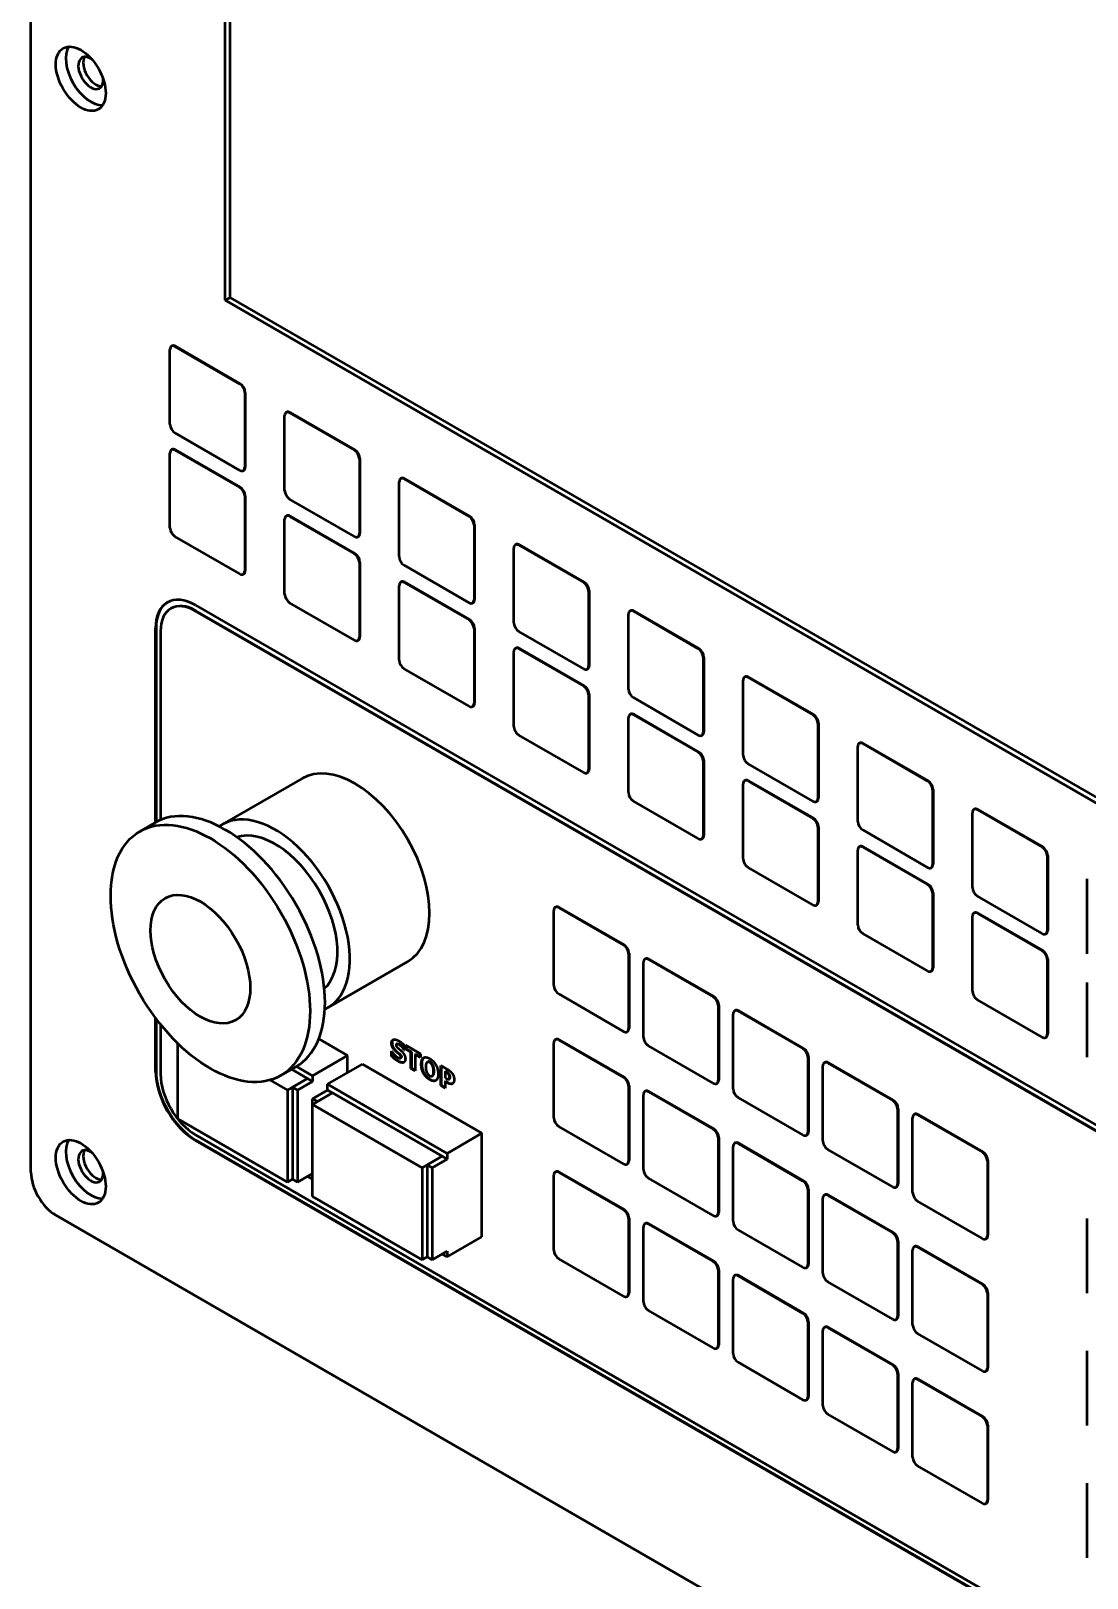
# Model space of a CAD drawing. Header units: millimetres. Extents: x 4735 to 8066, y 756 to 2595.
# Drawn here: x 6020.5 to 6170.3, y 2155 to 2374.5 of the extents above; entities that cross this region are included whole.
import ezdxf

# ---------------------------------------------------------------- set-up
doc = ezdxf.new("R2010")
doc.units = ezdxf.units.MM
doc.header["$LTSCALE"] = 1.8
doc.layers.add('외형선(ISO)', color=7, linetype='Continuous', lineweight=50)
doc.layers.add('좁은 외형선(ISO)', color=7, linetype='Continuous', lineweight=35)

msp = doc.modelspace()

# ---------------------------------------------------------------- linework, layer by layer
at = {"layer": '외형선(ISO)'}
for p, q in [((6020.514, 2212.561), (6020.514, 2530.995)), ((6048.091, 2336.261), (6048.091, 2487.313)), ((6048.798, 2336.669), (6048.798, 2486.904)), ((6048.091, 2336.261), (6048.798, 2336.669)), ((6222.322, 2235.668), (6048.091, 2336.261)), ((6222.322, 2236.485), (6048.798, 2336.669)), ((6040.242, 2318.665), (6040.242, 2329.28)), ((6040.52, 2329.778), (6040.449, 2329.737)), ((6040.949, 2329.688), (6050.142, 2324.381)), ((6041.02, 2329.729), (6050.212, 2324.422)), ((6050.849, 2323.156), (6050.849, 2312.541)), ((6050.919, 2323.197), (6050.919, 2312.582)), ((6056.783, 2320.389), (6056.713, 2320.348)), ((6057.283, 2320.339), (6066.476, 2315.032)), ((6056.505, 2309.275), (6056.505, 2319.89)), ((6057.213, 2320.298), (6066.405, 2314.991)), ((6050.142, 2312.133), (6040.949, 2317.44)), ((6040.242, 2303.968), (6040.242, 2314.583)), ((6040.52, 2315.081), (6040.449, 2315.04)), ((6040.949, 2314.991), (6050.142, 2309.684)), ((6041.02, 2315.032), (6050.212, 2309.725)), ((6067.112, 2313.766), (6067.112, 2303.152)), ((6067.183, 2313.807), (6067.183, 2303.193)), ((6050.712, 2312.125), (6050.642, 2312.084)), ((6072.769, 2299.886), (6072.769, 2310.5)), ((6073.047, 2310.999), (6072.976, 2310.958)), ((6073.476, 2310.908), (6082.668, 2305.601)), ((6073.547, 2310.949), (6082.739, 2305.642)), ((6050.849, 2308.459), (6050.849, 2297.845)), ((6050.919, 2308.5), (6050.919, 2297.885)), ((6066.405, 2302.744), (6057.213, 2308.051)), ((6056.505, 2294.579), (6056.505, 2305.193)), ((6056.783, 2305.692), (6056.713, 2305.651)), ((6057.213, 2305.601), (6066.405, 2300.294)), ((6057.283, 2305.642), (6066.476, 2300.335)), ((6083.376, 2304.377), (6083.376, 2293.762)), ((6083.446, 2304.417), (6083.446, 2293.803)), ((6050.142, 2297.436), (6040.949, 2302.744)), ((6066.976, 2302.735), (6066.905, 2302.694)), ((6089.032, 2290.496), (6089.032, 2301.111)), ((6089.31, 2301.609), (6089.239, 2301.568)), ((6089.739, 2301.519), (6098.932, 2296.212)), ((6089.81, 2301.56), (6099.003, 2296.252)), ((6067.112, 2299.069), (6067.112, 2288.455)), ((6067.183, 2299.11), (6067.183, 2288.496)), ((6082.668, 2293.354), (6073.476, 2298.661)), ((6050.712, 2297.428), (6050.642, 2297.387)), ((6073.047, 2296.302), (6072.976, 2296.261)), ((6073.476, 2296.212), (6082.668, 2290.904)), ((6073.547, 2296.252), (6082.739, 2290.945)), ((6072.769, 2285.189), (6072.769, 2295.803)), ((6099.639, 2294.987), (6099.639, 2284.372)), ((6099.71, 2295.028), (6099.71, 2284.413)), ((6040.348, 2292.517), (6040.419, 2292.557)), ((6043.848, 2292.986), (6315.377, 2136.219)), ((6315.377, 2135.403), (6043.848, 2292.17)), ((6315.448, 2135.443), (6043.919, 2292.211)), ((6066.405, 2288.047), (6057.213, 2293.354)), ((6083.239, 2293.345), (6083.168, 2293.304)), ((6105.574, 2292.219), (6105.503, 2292.179)), ((6106.003, 2292.129), (6115.195, 2286.822)), ((6106.074, 2292.17), (6115.266, 2286.863)), ((6038.191, 2262.19), (6038.191, 2289.72)), ((6038.262, 2289.761), (6038.262, 2262.229)), ((6083.376, 2289.68), (6083.376, 2279.065)), ((6083.446, 2289.72), (6083.446, 2279.106)), ((6105.296, 2281.106), (6105.296, 2291.721)), ((6038.899, 2289.312), (6038.899, 2262.53)), ((6066.976, 2288.038), (6066.905, 2287.997)), ((6098.932, 2283.964), (6089.739, 2289.271)), ((6089.032, 2275.799), (6089.032, 2286.414)), ((6089.31, 2286.912), (6089.239, 2286.871)), ((6089.739, 2286.822), (6098.932, 2281.515)), ((6089.81, 2286.863), (6099.003, 2281.555)), ((6115.902, 2285.597), (6115.902, 2274.983)), ((6115.973, 2285.638), (6115.973, 2275.023)), ((6082.668, 2278.657), (6073.476, 2283.964)), ((6099.503, 2283.955), (6099.432, 2283.915)), ((6121.559, 2271.717), (6121.559, 2282.331)), ((6121.837, 2282.83), (6121.766, 2282.789)), ((6122.266, 2282.739), (6131.459, 2277.432)), ((6122.337, 2282.78), (6131.53, 2277.473)), ((6083.239, 2278.648), (6083.168, 2278.607)), ((6099.639, 2280.29), (6099.639, 2269.675)), ((6099.71, 2280.331), (6099.71, 2269.716)), ((6115.195, 2274.574), (6106.003, 2279.882)), ((6105.296, 2266.409), (6105.296, 2277.024)), ((6105.574, 2277.522), (6105.503, 2277.482)), ((6106.003, 2277.432), (6115.195, 2272.125)), ((6106.074, 2277.473), (6115.266, 2272.166)), ((6098.932, 2269.267), (6089.739, 2274.574)), ((6115.766, 2274.566), (6115.695, 2274.525)), ((6132.166, 2276.207), (6132.166, 2265.593)), ((6132.237, 2276.248), (6132.237, 2265.634)), ((6137.823, 2262.327), (6137.823, 2272.941)), ((6138.101, 2273.44), (6138.03, 2273.399)), ((6138.53, 2273.35), (6147.722, 2268.042)), ((6138.601, 2273.39), (6147.793, 2268.083)), ((6115.902, 2270.9), (6115.902, 2260.286)), ((6115.973, 2270.941), (6115.973, 2260.327)), ((6131.459, 2265.185), (6122.266, 2270.492)), ((6058.976, 2268.418), (6047.662, 2261.886)), ((6099.503, 2269.258), (6099.432, 2269.218)), ((6121.837, 2268.133), (6121.766, 2268.092)), ((6122.266, 2268.042), (6131.459, 2262.735)), ((6122.337, 2268.083), (6131.53, 2262.776)), ((6121.559, 2257.02), (6121.559, 2267.634)), ((6148.429, 2266.818), (6148.429, 2256.203)), ((6148.5, 2266.858), (6148.5, 2256.244)), ((6115.195, 2259.877), (6106.003, 2265.185)), ((6132.03, 2265.176), (6131.959, 2265.135)), ((6154.086, 2252.937), (6154.086, 2263.552)), ((6154.364, 2264.05), (6154.293, 2264.009)), ((6154.793, 2263.96), (6163.986, 2258.653)), ((6154.864, 2264.001), (6164.056, 2258.694)), ((6038.091, 2262.134), (6035.97, 2260.909)), ((6132.166, 2261.51), (6132.166, 2250.896)), ((6132.237, 2261.551), (6132.237, 2250.937)), ((6147.722, 2255.795), (6138.53, 2261.102)), ((6115.766, 2259.869), (6115.695, 2259.828)), ((6137.823, 2247.63), (6137.823, 2258.244)), ((6138.101, 2258.743), (6138.03, 2258.702)), ((6138.53, 2258.653), (6147.722, 2253.345)), ((6138.601, 2258.694), (6147.793, 2253.386)), ((6164.693, 2257.428), (6164.693, 2246.814)), ((6164.764, 2257.469), (6164.764, 2246.854)), ((6131.459, 2250.488), (6122.266, 2255.795)), ((6148.293, 2255.786), (6148.222, 2255.745)), ((6170.35, 2243.548), (6170.35, 2254.162)), ((6094.967, 2250.17), (6094.896, 2250.129)), ((6095.467, 2250.12), (6104.659, 2244.813)), ((6132.03, 2250.479), (6131.959, 2250.438)), ((6148.429, 2252.121), (6148.429, 2241.506)), ((6148.5, 2252.162), (6148.5, 2241.547)), ((6163.986, 2246.405), (6154.793, 2251.712)), ((6094.689, 2239.057), (6094.689, 2249.671)), ((6095.396, 2250.079), (6104.589, 2244.772)), ((6154.086, 2238.24), (6154.086, 2248.855)), ((6154.364, 2249.353), (6154.293, 2249.313)), ((6154.793, 2249.263), (6163.986, 2243.956)), ((6154.864, 2249.304), (6164.056, 2243.997)), ((6147.722, 2241.098), (6138.53, 2246.405)), ((6164.556, 2246.397), (6164.486, 2246.356)), ((6105.296, 2243.548), (6105.296, 2232.933)), ((6105.367, 2243.588), (6105.367, 2232.974)), ((6073.976, 2242.437), (6062.662, 2235.905)), ((6107.417, 2231.708), (6107.417, 2242.323)), ((6107.695, 2242.821), (6107.624, 2242.781)), ((6108.124, 2242.731), (6117.317, 2237.424)), ((6108.195, 2242.772), (6117.387, 2237.465)), ((6164.693, 2242.731), (6164.693, 2232.117)), ((6164.764, 2242.772), (6164.764, 2232.157)), ((6148.293, 2241.089), (6148.222, 2241.049)), ((6170.35, 2228.851), (6170.35, 2239.465)), ((6104.589, 2232.525), (6095.396, 2237.832)), ((6163.986, 2231.708), (6154.793, 2237.016)), ((6118.024, 2236.199), (6118.024, 2225.585)), ((6118.094, 2236.24), (6118.094, 2225.625)), ((6120.145, 2224.36), (6120.145, 2234.974)), ((6120.423, 2235.473), (6120.352, 2235.432)), ((6120.852, 2235.383), (6130.045, 2230.075)), ((6120.923, 2235.423), (6130.115, 2230.116)), ((6038.191, 2226.85), (6038.191, 2234.441)), ((6038.262, 2234.347), (6038.262, 2226.891)), ((6038.899, 2233.529), (6038.899, 2226.442)), ((6041.373, 2220.114), (6041.373, 2230.799)), ((6065.415, 2229.096), (6061.339, 2231.449)), ((6072.373, 2230.721), (6072.443, 2230.761)), ((6073.533, 2230.508), (6073.533, 2229.855)), ((6073.693, 2230.556), (6075.779, 2229.352)), ((6073.693, 2230.012), (6073.693, 2230.556)), ((6073.764, 2230.515), (6073.764, 2230.053)), ((6094.689, 2220.277), (6094.689, 2230.892)), ((6094.967, 2231.39), (6094.896, 2231.35)), ((6095.396, 2231.3), (6104.589, 2225.993)), ((6095.467, 2231.341), (6104.659, 2226.034)), ((6105.159, 2232.516), (6105.089, 2232.475)), ((6117.317, 2225.176), (6108.124, 2230.484)), ((6164.556, 2231.7), (6164.486, 2231.659)), ((6060.465, 2226.238), (6065.415, 2229.096)), ((6065.415, 2226.646), (6065.415, 2229.096)), ((6071.66, 2229.723), (6071.716, 2229.69)), ((6071.66, 2229.042), (6071.66, 2229.723)), ((6071.66, 2229.042), (6071.731, 2229.083)), ((6071.731, 2229.668), (6071.731, 2229.083)), ((6072.937, 2228.736), (6073.008, 2228.777)), ((6073.479, 2229.886), (6073.533, 2229.917)), ((6073.533, 2229.855), (6073.479, 2229.886)), ((6073.693, 2230.012), (6073.764, 2230.053)), ((6074.425, 2229.589), (6073.693, 2230.012)), ((6073.764, 2230.053), (6074.496, 2229.63)), ((6074.425, 2229.589), (6074.496, 2229.63)), ((6074.425, 2227.276), (6074.425, 2229.589)), ((6074.496, 2229.63), (6074.496, 2227.317)), ((6075.047, 2229.23), (6075.118, 2229.271)), ((6075.047, 2229.23), (6075.047, 2226.917)), ((6075.779, 2228.808), (6075.047, 2229.23)), ((6075.118, 2229.271), (6075.779, 2228.889)), ((6075.779, 2229.352), (6075.779, 2228.808)), ((6076.747, 2228.156), (6076.817, 2228.197)), ((6130.752, 2228.851), (6130.752, 2218.236)), ((6130.822, 2228.891), (6130.822, 2218.277)), ((6058.091, 2227.493), (6055.97, 2226.268)), ((6059.758, 2225.83), (6057.484, 2227.142)), ((6058.19, 2227.551), (6060.465, 2226.238)), ((6060.465, 2226.238), (6060.465, 2225.421)), ((6062.587, 2225.013), (6067.536, 2227.871)), ((6084.507, 2218.073), (6067.536, 2227.871)), ((6074.425, 2227.276), (6074.496, 2227.317)), ((6075.047, 2226.917), (6074.425, 2227.276)), ((6074.496, 2227.317), (6075.047, 2226.999)), ((6077.427, 2226.179), (6077.498, 2226.22)), ((6077.476, 2227.673), (6077.547, 2227.714)), ((6078.655, 2227.692), (6079.616, 2227.137)), ((6078.655, 2224.834), (6078.655, 2227.692)), ((6078.726, 2227.651), (6078.726, 2224.875)), ((6079.277, 2226.8), (6079.348, 2226.841)), ((6079.365, 2226.749), (6079.277, 2226.8)), ((6079.277, 2226.8), (6079.277, 2225.943)), ((6079.436, 2226.79), (6079.348, 2226.841)), ((6132.873, 2217.011), (6132.873, 2227.626)), ((6133.151, 2228.124), (6133.08, 2228.084)), ((6133.58, 2228.034), (6142.773, 2222.727)), ((6133.651, 2228.075), (6142.843, 2222.768)), ((6054.455, 2225.625), (6056.93, 2224.197)), ((6056.93, 2224.197), (6059.758, 2225.83)), ((6056.93, 2224.197), (6056.93, 2211.133)), ((6059.758, 2225.83), (6057.637, 2224.605)), ((6057.637, 2224.605), (6057.637, 2211.541)), ((6058.344, 2224.197), (6057.637, 2224.605)), ((6060.465, 2225.421), (6058.344, 2224.197)), ((6058.344, 2224.197), (6058.344, 2211.133)), ((6059.758, 2225.83), (6060.465, 2225.421)), ((6060.465, 2222.972), (6062.587, 2224.197)), ((6063.294, 2223.788), (6060.465, 2222.155)), ((6061.172, 2222.564), (6063.294, 2223.788)), ((6062.587, 2225.013), (6079.557, 2215.215)), ((6062.587, 2224.197), (6062.587, 2225.013)), ((6062.587, 2224.197), (6063.294, 2223.788)), ((6078.85, 2214.807), (6063.294, 2223.788)), ((6078.655, 2224.834), (6078.726, 2224.875)), ((6079.277, 2224.475), (6078.655, 2224.834)), ((6078.726, 2224.875), (6079.277, 2224.557)), ((6079.277, 2225.943), (6079.321, 2225.918)), ((6079.277, 2225.411), (6079.348, 2225.451)), ((6079.277, 2225.411), (6079.277, 2224.475)), ((6079.602, 2225.223), (6079.277, 2225.411)), ((6079.348, 2225.451), (6079.673, 2225.264)), ((6079.823, 2225.755), (6079.893, 2225.796)), ((6105.296, 2224.768), (6105.296, 2214.154)), ((6105.367, 2224.809), (6105.367, 2214.194)), ((6107.695, 2224.042), (6107.624, 2224.001)), ((6108.124, 2223.952), (6117.317, 2218.644)), ((6108.195, 2223.992), (6117.387, 2218.685)), ((6117.887, 2225.168), (6117.817, 2225.127)), ((6061.172, 2222.564), (6060.465, 2222.972)), ((6060.465, 2222.155), (6060.465, 2222.972)), ((6060.465, 2209.091), (6060.465, 2222.155)), ((6060.465, 2222.155), (6076.022, 2213.174)), ((6107.417, 2212.929), (6107.417, 2223.543)), ((6130.045, 2217.828), (6120.852, 2223.135)), ((6056.93, 2211.133), (6041.373, 2220.114)), ((6143.48, 2221.502), (6143.48, 2210.888)), ((6143.55, 2221.543), (6143.55, 2210.928)), ((6145.601, 2209.663), (6145.601, 2220.277)), ((6145.879, 2220.776), (6145.808, 2220.735)), ((6146.308, 2220.686), (6155.5, 2215.378)), ((6146.379, 2220.726), (6155.571, 2215.419)), ((6043.848, 2217.869), (6315.377, 2061.101)), ((6079.557, 2215.215), (6084.507, 2218.073)), ((6084.507, 2203.376), (6084.507, 2218.073)), ((6104.589, 2213.745), (6095.396, 2219.053)), ((6118.024, 2217.42), (6118.024, 2206.805)), ((6118.094, 2217.46), (6118.094, 2206.846)), ((6130.615, 2217.819), (6130.545, 2217.778)), ((6315.377, 2060.285), (6043.848, 2217.052)), ((6043.919, 2217.093), (6315.448, 2060.326)), ((6079.557, 2215.215), (6079.557, 2214.399)), ((6120.145, 2205.58), (6120.145, 2216.195)), ((6120.423, 2216.693), (6120.352, 2216.653)), ((6120.852, 2216.603), (6130.045, 2211.296)), ((6120.923, 2216.644), (6130.115, 2211.337)), ((6142.773, 2210.479), (6133.58, 2215.787)), ((6078.85, 2214.807), (6076.022, 2213.174)), ((6076.022, 2213.174), (6076.022, 2200.11)), ((6078.85, 2214.807), (6076.729, 2213.582)), ((6076.729, 2213.582), (6076.729, 2200.518)), ((6077.436, 2213.174), (6076.729, 2213.582)), ((6079.557, 2214.399), (6077.436, 2213.174)), ((6077.436, 2213.174), (6077.436, 2200.11)), ((6078.85, 2214.807), (6079.557, 2214.399)), ((6105.159, 2213.737), (6105.089, 2213.696)), ((6156.208, 2214.154), (6156.208, 2203.539)), ((6156.278, 2214.194), (6156.278, 2203.58)), ((6056.93, 2211.133), (6057.637, 2211.541)), ((6057.637, 2211.541), (6058.344, 2211.133)), ((6058.344, 2211.133), (6060.465, 2212.357)), ((6060.465, 2211.541), (6059.758, 2211.949)), ((6094.689, 2201.498), (6094.689, 2212.112)), ((6094.967, 2212.611), (6094.896, 2212.57)), ((6095.396, 2212.521), (6104.589, 2207.213)), ((6095.467, 2212.561), (6104.659, 2207.254)), ((6117.317, 2206.397), (6108.124, 2211.704)), ((6076.022, 2200.11), (6060.465, 2209.091)), ((6130.752, 2210.071), (6130.752, 2199.457)), ((6130.822, 2210.112), (6130.822, 2199.498)), ((6132.873, 2198.232), (6132.873, 2208.846)), ((6133.151, 2209.345), (6133.08, 2209.304)), ((6133.58, 2209.255), (6142.773, 2203.947)), ((6133.651, 2209.295), (6142.843, 2203.988)), ((6143.343, 2210.471), (6143.273, 2210.43)), ((6155.5, 2203.131), (6146.308, 2208.438)), ((6335.176, 2026.809), (6024.049, 2206.438)), ((6117.887, 2206.388), (6117.817, 2206.347)), ((6105.296, 2205.989), (6105.296, 2195.374)), ((6105.367, 2206.03), (6105.367, 2195.415)), ((6107.417, 2194.149), (6107.417, 2204.764)), ((6107.695, 2205.263), (6107.624, 2205.222)), ((6108.124, 2205.172), (6117.317, 2199.865)), ((6108.195, 2205.213), (6117.387, 2199.906)), ((6130.045, 2199.048), (6120.852, 2204.356)), ((6170.35, 2195.374), (6170.35, 2205.989)), ((6079.557, 2200.518), (6084.507, 2203.376)), ((6143.48, 2202.723), (6143.48, 2192.108)), ((6143.55, 2202.764), (6143.55, 2192.149)), ((6145.879, 2201.997), (6145.808, 2201.956)), ((6146.308, 2201.906), (6155.5, 2196.599)), ((6146.379, 2201.947), (6155.571, 2196.64)), ((6156.071, 2203.122), (6156, 2203.081)), ((6076.729, 2200.518), (6076.022, 2200.11)), ((6076.729, 2200.518), (6077.436, 2200.11)), ((6077.436, 2200.11), (6079.557, 2201.335)), ((6079.557, 2200.518), (6078.85, 2200.926)), ((6079.557, 2201.335), (6079.557, 2200.518)), ((6104.589, 2194.966), (6095.396, 2200.273)), ((6145.601, 2190.883), (6145.601, 2201.498)), ((6118.024, 2198.64), (6118.024, 2188.026)), ((6118.094, 2198.681), (6118.094, 2188.067)), ((6120.145, 2186.801), (6120.145, 2197.415)), ((6120.423, 2197.914), (6120.352, 2197.873)), ((6120.852, 2197.824), (6130.045, 2192.516)), ((6120.923, 2197.865), (6130.115, 2192.557)), ((6130.615, 2199.04), (6130.545, 2198.999)), ((6142.773, 2191.7), (6133.58, 2197.007)), ((6156.208, 2195.374), (6156.208, 2184.76)), ((6156.278, 2195.415), (6156.278, 2184.801)), ((6105.159, 2194.957), (6105.089, 2194.916)), ((6117.317, 2187.618), (6108.124, 2192.925)), ((6130.752, 2191.292), (6130.752, 2180.677)), ((6130.822, 2191.333), (6130.822, 2180.718)), ((6143.343, 2191.691), (6143.273, 2191.65)), ((6132.873, 2179.453), (6132.873, 2190.067)), ((6133.151, 2190.566), (6133.08, 2190.525)), ((6133.58, 2190.475), (6142.773, 2185.168)), ((6133.651, 2190.516), (6142.843, 2185.209)), ((6155.5, 2184.352), (6146.308, 2189.659)), ((6117.887, 2187.609), (6117.817, 2187.568)), ((6170.35, 2176.595), (6170.35, 2187.209)), ((6130.045, 2180.269), (6120.852, 2185.576)), ((6156.071, 2184.343), (6156, 2184.302)), ((6143.48, 2183.943), (6143.48, 2173.329)), ((6143.55, 2183.984), (6143.55, 2173.37)), ((6145.601, 2172.104), (6145.601, 2182.719)), ((6145.879, 2183.217), (6145.808, 2183.176)), ((6146.308, 2183.127), (6155.5, 2177.82)), ((6146.379, 2183.168), (6155.571, 2177.86)), ((6130.615, 2180.26), (6130.545, 2180.22)), ((6142.773, 2172.921), (6133.58, 2178.228)), ((6156.208, 2176.595), (6156.208, 2165.98)), ((6156.278, 2176.636), (6156.278, 2166.021)), ((6143.343, 2172.912), (6143.273, 2172.871)), ((6155.5, 2165.572), (6146.308, 2170.879)), ((6170.35, 2157.815), (6170.35, 2168.43)), ((6156.071, 2165.563), (6156, 2165.523))]:
    msp.add_line(p, q, dxfattribs=at)
for centre, major_axis in [((6027.585, 2367.696), (2.5, -4.33)), ((6045.97, 2243.588), (10, -17.321)), ((6044.555, 2242.772), (-5, 8.66)), ((6027.585, 2212.561), (2.5, -4.33))]:
    msp.add_ellipse(centre, major_axis=major_axis, ratio=0.5773503, dxfattribs=at)
for centre, major_axis, start_param, end_param in [((6028.999, 2368.512), (-2.5, 4.33), 0.2867566, 2.8548361), ((6028.999, 2368.512), (-1.25, 2.165), 5.4196571, 10.2883062), ((6029.706, 2368.921), (-1.25, 2.165), 0.2867566, 2.8548361), ((6040.949, 2328.871), (-0.5, 0.866), 5.4977871, 7.0685835), ((6041.02, 2328.912), (-0.5, 0.866), 5.4977871, 6.2831853), ((6050.142, 2323.564), (0.5, -0.866), 0.7853982, 2.3561945), ((6050.212, 2323.605), (0.5, -0.866), 0.7853982, 2.3561945), ((6057.213, 2319.482), (-0.5, 0.866), 5.4977871, 7.0685835), ((6057.283, 2319.523), (-0.5, 0.866), 5.4977871, 6.2831853), ((6040.949, 2318.257), (-0.5, 0.866), 0.7853982, 2.3561945), ((6040.949, 2314.174), (-0.5, 0.866), 5.4977871, 7.0685835), ((6041.02, 2314.215), (-0.5, 0.866), 5.4977871, 6.2831853), ((6066.405, 2314.174), (0.5, -0.866), 0.7853982, 2.3561945), ((6066.476, 2314.215), (0.5, -0.866), 0.7853982, 2.3561945), ((6050.142, 2312.95), (0.5, -0.866), 5.4977871, 7.0685835), ((6050.212, 2312.991), (0.5, -0.866), 0, 0.7853982), ((6050.142, 2308.867), (0.5, -0.866), 0.7853982, 2.3561945), ((6050.212, 2308.908), (0.5, -0.866), 0.7853982, 2.3561945), ((6073.476, 2310.092), (-0.5, 0.866), 5.4977871, 7.0685835), ((6073.547, 2310.133), (-0.5, 0.866), 5.4977871, 6.2831853), ((6057.213, 2308.867), (-0.5, 0.866), 0.7853982, 2.3561945), ((6057.213, 2304.785), (-0.5, 0.866), 5.4977871, 7.0685835), ((6057.283, 2304.826), (-0.5, 0.866), 5.4977871, 6.2831853), ((6082.668, 2304.785), (0.5, -0.866), 0.7853982, 2.3561945), ((6082.739, 2304.826), (0.5, -0.866), 0.7853982, 2.3561945), ((6040.949, 2303.56), (-0.5, 0.866), 0.7853982, 2.3561945), ((6066.405, 2303.56), (0.5, -0.866), 5.4977871, 7.0685835), ((6066.476, 2303.601), (0.5, -0.866), 0, 0.7853982), ((6089.739, 2300.702), (-0.5, 0.866), 5.4977871, 7.0685835), ((6089.81, 2300.743), (-0.5, 0.866), 5.4977871, 6.2831853), ((6066.405, 2299.478), (0.5, -0.866), 0.7853982, 2.3561945), ((6066.476, 2299.518), (0.5, -0.866), 0.7853982, 2.3561945), ((6073.476, 2299.478), (-0.5, 0.866), 0.7853982, 2.3561945), ((6050.142, 2298.253), (0.5, -0.866), 5.4977871, 7.0685835), ((6050.212, 2298.294), (0.5, -0.866), 0, 0.7853982), ((6073.476, 2295.395), (-0.5, 0.866), 5.4977871, 7.0685835), ((6073.547, 2295.436), (-0.5, 0.866), 5.4977871, 6.2831853), ((6098.932, 2295.395), (0.5, -0.866), 0.7853982, 2.3561945), ((6099.003, 2295.436), (0.5, -0.866), 0.7853982, 2.3561945), ((6043.848, 2286.454), (-4, 6.928), 5.4977871, 7.0685835), ((6057.213, 2294.17), (-0.5, 0.866), 0.7853982, 2.3561945), ((6043.919, 2286.495), (-4, 6.928), 0.0088389, 0.7853982), ((6043.848, 2286.454), (-3.5, 6.062), 5.4977871, 7.0685835), ((6043.919, 2286.495), (-3.5, 6.062), 5.4977871, 6.2831853), ((6082.668, 2294.17), (0.5, -0.866), 5.4977871, 7.0685835), ((6082.739, 2294.211), (0.5, -0.866), 0, 0.7853982), ((6106.003, 2291.313), (-0.5, 0.866), 5.4977871, 7.0685835), ((6106.074, 2291.353), (-0.5, 0.866), 5.4977871, 6.2831853), ((6082.668, 2290.088), (0.5, -0.866), 0.7853982, 2.3561945), ((6082.739, 2290.129), (0.5, -0.866), 0.7853982, 2.3561945), ((6089.739, 2290.088), (-0.5, 0.866), 0.7853982, 2.3561945), ((6066.405, 2288.863), (0.5, -0.866), 5.4977871, 7.0685835), ((6066.476, 2288.904), (0.5, -0.866), 0, 0.7853982), ((6089.739, 2286.005), (-0.5, 0.866), 5.4977871, 7.0685835), ((6089.81, 2286.046), (-0.5, 0.866), 5.4977871, 6.2831853), ((6115.195, 2286.005), (0.5, -0.866), 0.7853982, 2.3561945), ((6115.266, 2286.046), (0.5, -0.866), 0.7853982, 2.3561945), ((6073.476, 2284.781), (-0.5, 0.866), 0.7853982, 2.3561945), ((6098.932, 2284.781), (0.5, -0.866), 5.4977871, 7.0685835), ((6099.003, 2284.821), (0.5, -0.866), 0, 0.7853982), ((6098.932, 2280.698), (0.5, -0.866), 0.7853982, 2.3561945), ((6099.003, 2280.739), (0.5, -0.866), 0.7853982, 2.3561945), ((6106.003, 2280.698), (-0.5, 0.866), 0.7853982, 2.3561945), ((6122.266, 2281.923), (-0.5, 0.866), 5.4977871, 7.0685835), ((6122.337, 2281.964), (-0.5, 0.866), 5.4977871, 6.2831853), ((6082.668, 2279.473), (0.5, -0.866), 5.4977871, 7.0685835), ((6082.739, 2279.514), (0.5, -0.866), 0, 0.7853982), ((6106.003, 2276.616), (-0.5, 0.866), 5.4977871, 7.0685835), ((6106.074, 2276.656), (-0.5, 0.866), 5.4977871, 6.2831853), ((6131.459, 2276.616), (0.5, -0.866), 0.7853982, 2.3561945), ((6131.53, 2276.656), (0.5, -0.866), 0.7853982, 2.3561945), ((6089.739, 2275.391), (-0.5, 0.866), 0.7853982, 2.3561945), ((6115.195, 2275.391), (0.5, -0.866), 5.4977871, 7.0685835), ((6115.266, 2275.432), (0.5, -0.866), 0, 0.7853982), ((6115.195, 2271.308), (0.5, -0.866), 0.7853982, 2.3561945), ((6115.266, 2271.349), (0.5, -0.866), 0.7853982, 2.3561945), ((6138.53, 2272.533), (-0.5, 0.866), 5.4977871, 7.0685835), ((6138.601, 2272.574), (-0.5, 0.866), 5.4977871, 6.2831853), ((6066.476, 2255.428), (-7.5, 12.99), 3.1415927, 6.2831853), ((6122.266, 2271.308), (-0.5, 0.866), 0.7853982, 2.3561945), ((6098.932, 2270.084), (0.5, -0.866), 5.4977871, 7.0685835), ((6099.003, 2270.124), (0.5, -0.866), 0, 0.7853982), ((6122.266, 2267.226), (-0.5, 0.866), 5.4977871, 7.0685835), ((6122.337, 2267.267), (-0.5, 0.866), 5.4977871, 6.2831853), ((6147.722, 2267.226), (0.5, -0.866), 0.7853982, 2.3561945), ((6147.793, 2267.267), (0.5, -0.866), 0.7853982, 2.3561945), ((6106.003, 2266.001), (-0.5, 0.866), 0.7853982, 2.3561945), ((6131.459, 2266.001), (0.5, -0.866), 5.4977871, 7.0685835), ((6131.53, 2266.042), (0.5, -0.866), 0, 0.7853982), ((6048.091, 2244.813), (-10, 17.321), 3.1415927, 6.2831853), ((6055.162, 2248.896), (-7.5, 12.99), 3.0826329, 6.342145), ((6154.793, 2263.143), (-0.5, 0.866), 5.4977871, 7.0685835), ((6154.864, 2263.184), (-0.5, 0.866), 5.4977871, 6.2831853), ((6055.162, 2248.896), (-6.25, 10.825), 3.2656543, 6.1591236), ((6131.459, 2261.919), (0.5, -0.866), 0.7853982, 2.3561945), ((6131.53, 2261.96), (0.5, -0.866), 0.7853982, 2.3561945), ((6138.53, 2261.919), (-0.5, 0.866), 0.7853982, 2.3561945), ((6115.195, 2260.694), (0.5, -0.866), 5.4977871, 7.0685835), ((6115.266, 2260.735), (0.5, -0.866), 0, 0.7853982), ((6138.53, 2257.836), (-0.5, 0.866), 5.4977871, 7.0685835), ((6122.266, 2256.611), (-0.5, 0.866), 0.7853982, 2.3561945), ((6138.601, 2257.877), (-0.5, 0.866), 5.4977871, 6.2831853), ((6163.986, 2257.836), (0.5, -0.866), 0.7853982, 2.3561945), ((6164.056, 2257.877), (0.5, -0.866), 0.7853982, 2.3561945), ((6147.722, 2256.611), (0.5, -0.866), 5.4977871, 7.0685835), ((6147.793, 2256.652), (0.5, -0.866), 0, 0.7853982), ((6147.722, 2252.529), (0.5, -0.866), 0.7853982, 2.3561945), ((6147.793, 2252.57), (0.5, -0.866), 0.7853982, 2.3561945), ((6154.793, 2252.529), (-0.5, 0.866), 0.7853982, 2.3561945), ((6095.396, 2249.263), (-0.5, 0.866), 5.4977871, 7.0685835), ((6095.467, 2249.304), (-0.5, 0.866), 5.4977871, 6.2831853), ((6131.459, 2251.304), (0.5, -0.866), 5.4977871, 7.0685835), ((6131.53, 2251.345), (0.5, -0.866), 0, 0.7853982), ((6154.793, 2248.446), (-0.5, 0.866), 5.4977871, 7.0685835), ((6154.864, 2248.487), (-0.5, 0.866), 5.4977871, 6.2831853), ((6138.53, 2247.222), (-0.5, 0.866), 0.7853982, 2.3561945), ((6163.986, 2247.222), (0.5, -0.866), 5.4977871, 7.0685835), ((6164.056, 2247.263), (0.5, -0.866), 0, 0.7853982), ((6104.589, 2243.956), (0.5, -0.866), 0.7853982, 2.3561945), ((6104.659, 2243.997), (0.5, -0.866), 0.7853982, 2.3561945), ((6163.986, 2243.139), (0.5, -0.866), 0.7853982, 2.3561945), ((6164.056, 2243.18), (0.5, -0.866), 0.7853982, 2.3561945), ((6108.124, 2241.915), (-0.5, 0.866), 5.4977871, 7.0685835), ((6108.195, 2241.955), (-0.5, 0.866), 5.4977871, 6.2831853), ((6147.722, 2241.915), (0.5, -0.866), 5.4977871, 7.0685835), ((6147.793, 2241.955), (0.5, -0.866), 0, 0.7853982), ((6095.396, 2238.649), (-0.5, 0.866), 0.7853982, 2.3561945), ((6117.317, 2236.607), (0.5, -0.866), 0.7853982, 2.3561945), ((6117.387, 2236.648), (0.5, -0.866), 0.7853982, 2.3561945), ((6154.793, 2237.832), (-0.5, 0.866), 0.7853982, 2.3561945), ((6120.852, 2234.566), (-0.5, 0.866), 5.4977871, 7.0685835), ((6120.923, 2234.607), (-0.5, 0.866), 5.4977871, 6.2831853), ((6104.589, 2233.341), (0.5, -0.866), 5.4977871, 7.0685835), ((6104.659, 2233.382), (0.5, -0.866), 0, 0.7853982), ((6095.396, 2230.484), (-0.5, 0.866), 5.4977871, 7.0685835), ((6095.467, 2230.524), (-0.5, 0.866), 5.4977871, 6.2831853), ((6108.124, 2231.3), (-0.5, 0.866), 0.7853982, 2.3561945), ((6163.986, 2232.525), (0.5, -0.866), 5.4977871, 7.0685835), ((6164.056, 2232.566), (0.5, -0.866), 0, 0.7853982), ((6130.045, 2229.259), (0.5, -0.866), 0.7853982, 2.3561945), ((6130.115, 2229.3), (0.5, -0.866), 0.7853982, 2.3561945), ((6133.58, 2227.218), (-0.5, 0.866), 5.4977871, 7.0685835), ((6133.651, 2227.258), (-0.5, 0.866), 5.4977871, 6.2831853), ((6043.848, 2223.584), (-4, 6.928), 0.7853982, 2.3561945), ((6043.919, 2223.625), (4, -6.928), 3.9269908, 5.4977871), ((6043.848, 2223.584), (3.5, -6.062), 3.9269908, 5.4977871), ((6104.589, 2225.176), (0.5, -0.866), 0.7853982, 2.3561945), ((6104.659, 2225.217), (0.5, -0.866), 0.7853982, 2.3561945), ((6108.124, 2223.135), (-0.5, 0.866), 5.4977871, 7.0685835), ((6108.195, 2223.176), (-0.5, 0.866), 5.4977871, 6.2831853), ((6117.317, 2225.993), (0.5, -0.866), 5.4977871, 7.0685835), ((6117.387, 2226.034), (0.5, -0.866), 0, 0.7853982), ((6120.852, 2223.952), (-0.5, 0.866), 0.7853982, 2.3561945), ((6142.773, 2221.91), (0.5, -0.866), 0.7853982, 2.3561945), ((6142.843, 2221.951), (0.5, -0.866), 0.7853982, 2.3561945), ((6095.396, 2219.869), (-0.5, 0.866), 0.7853982, 2.3561945), ((6146.308, 2219.869), (-0.5, 0.866), 5.4977871, 7.0685835), ((6146.379, 2219.91), (-0.5, 0.866), 5.4977871, 6.2831853), ((6117.317, 2217.828), (0.5, -0.866), 0.7853982, 2.3561945), ((6117.387, 2217.869), (0.5, -0.866), 0.7853982, 2.3561945), ((6130.045, 2218.644), (0.5, -0.866), 5.4977871, 7.0685835), ((6130.115, 2218.685), (0.5, -0.866), 0, 0.7853982), ((6028.999, 2213.378), (-2.5, 4.33), 0.2867566, 2.8548361), ((6028.999, 2213.378), (-1.25, 2.165), 5.4196571, 10.2883062), ((6029.706, 2213.786), (-1.25, 2.165), 0.2867566, 2.8548361), ((6120.852, 2215.787), (-0.5, 0.866), 5.4977871, 7.0685835), ((6120.923, 2215.827), (-0.5, 0.866), 5.4977871, 6.2831853), ((6133.58, 2216.603), (-0.5, 0.866), 0.7853982, 2.3561945), ((6155.5, 2214.562), (0.5, -0.866), 0.7853982, 2.3561945), ((6155.571, 2214.603), (0.5, -0.866), 0.7853982, 2.3561945), ((6104.589, 2214.562), (0.5, -0.866), 5.4977871, 7.0685835), ((6104.659, 2214.603), (0.5, -0.866), 0, 0.7853982), ((6108.124, 2212.521), (-0.5, 0.866), 0.7853982, 2.3561945), ((6024.049, 2210.52), (-2.5, 4.33), 0.7853982, 2.3561945), ((6095.396, 2211.704), (-0.5, 0.866), 5.4977871, 7.0685835), ((6095.467, 2211.745), (-0.5, 0.866), 5.4977871, 6.2831853), ((6130.045, 2210.479), (0.5, -0.866), 0.7853982, 2.3561945), ((6130.115, 2210.52), (0.5, -0.866), 0.7853982, 2.3561945), ((6142.773, 2211.296), (0.5, -0.866), 5.4977871, 7.0685835), ((6142.843, 2211.337), (0.5, -0.866), 0, 0.7853982), ((6133.58, 2208.438), (-0.5, 0.866), 5.4977871, 7.0685835), ((6133.651, 2208.479), (-0.5, 0.866), 5.4977871, 6.2831853), ((6146.308, 2209.255), (-0.5, 0.866), 0.7853982, 2.3561945), ((6104.589, 2206.397), (0.5, -0.866), 0.7853982, 2.3561945), ((6104.659, 2206.438), (0.5, -0.866), 0.7853982, 2.3561945), ((6117.317, 2207.213), (0.5, -0.866), 5.4977871, 7.0685835), ((6117.387, 2207.254), (0.5, -0.866), 0, 0.7853982), ((6108.124, 2204.356), (-0.5, 0.866), 5.4977871, 7.0685835), ((6108.195, 2204.397), (-0.5, 0.866), 5.4977871, 6.2831853), ((6120.852, 2205.172), (-0.5, 0.866), 0.7853982, 2.3561945), ((6142.773, 2203.131), (0.5, -0.866), 0.7853982, 2.3561945), ((6142.843, 2203.172), (0.5, -0.866), 0.7853982, 2.3561945), ((6146.308, 2201.09), (-0.5, 0.866), 5.4977871, 7.0685835), ((6146.379, 2201.131), (-0.5, 0.866), 5.4977871, 6.2831853), ((6155.5, 2203.947), (0.5, -0.866), 5.4977871, 7.0685835), ((6155.571, 2203.988), (0.5, -0.866), 0, 0.7853982), ((6095.396, 2201.09), (-0.5, 0.866), 0.7853982, 2.3561945), ((6117.317, 2199.048), (0.5, -0.866), 0.7853982, 2.3561945), ((6117.387, 2199.089), (0.5, -0.866), 0.7853982, 2.3561945), ((6120.852, 2197.007), (-0.5, 0.866), 5.4977871, 7.0685835), ((6120.923, 2197.048), (-0.5, 0.866), 5.4977871, 6.2831853), ((6130.045, 2199.865), (0.5, -0.866), 5.4977871, 7.0685835), ((6130.115, 2199.906), (0.5, -0.866), 0, 0.7853982), ((6133.58, 2197.824), (-0.5, 0.866), 0.7853982, 2.3561945), ((6104.589, 2195.782), (0.5, -0.866), 5.4977871, 7.0685835), ((6104.659, 2195.823), (0.5, -0.866), 0, 0.7853982), ((6155.5, 2195.782), (0.5, -0.866), 0.7853982, 2.3561945), ((6155.571, 2195.823), (0.5, -0.866), 0.7853982, 2.3561945), ((6108.124, 2193.741), (-0.5, 0.866), 0.7853982, 2.3561945), ((6130.045, 2191.7), (0.5, -0.866), 0.7853982, 2.3561945), ((6130.115, 2191.741), (0.5, -0.866), 0.7853982, 2.3561945), ((6142.773, 2192.516), (0.5, -0.866), 5.4977871, 7.0685835), ((6142.843, 2192.557), (0.5, -0.866), 0, 0.7853982), ((6146.308, 2190.475), (-0.5, 0.866), 0.7853982, 2.3561945), ((6133.58, 2189.659), (-0.5, 0.866), 5.4977871, 7.0685835), ((6133.651, 2189.7), (-0.5, 0.866), 5.4977871, 6.2831853), ((6117.317, 2188.434), (0.5, -0.866), 5.4977871, 7.0685835), ((6117.387, 2188.475), (0.5, -0.866), 0, 0.7853982), ((6120.852, 2186.393), (-0.5, 0.866), 0.7853982, 2.3561945), ((6142.773, 2184.352), (0.5, -0.866), 0.7853982, 2.3561945), ((6142.843, 2184.392), (0.5, -0.866), 0.7853982, 2.3561945), ((6155.5, 2185.168), (0.5, -0.866), 5.4977871, 7.0685835), ((6155.571, 2185.209), (0.5, -0.866), 0, 0.7853982), ((6146.308, 2182.31), (-0.5, 0.866), 5.4977871, 7.0685835), ((6146.379, 2182.351), (-0.5, 0.866), 5.4977871, 6.2831853), ((6130.045, 2181.086), (0.5, -0.866), 5.4977871, 7.0685835), ((6130.115, 2181.126), (0.5, -0.866), 0, 0.7853982), ((6133.58, 2179.044), (-0.5, 0.866), 0.7853982, 2.3561945), ((6155.5, 2177.003), (0.5, -0.866), 0.7853982, 2.3561945), ((6155.571, 2177.044), (0.5, -0.866), 0.7853982, 2.3561945), ((6142.773, 2173.737), (0.5, -0.866), 5.4977871, 7.0685835), ((6142.843, 2173.778), (0.5, -0.866), 0, 0.7853982), ((6146.308, 2171.696), (-0.5, 0.866), 0.7853982, 2.3561945), ((6155.5, 2166.389), (0.5, -0.866), 5.4977871, 7.0685835), ((6155.571, 2166.429), (0.5, -0.866), 0, 0.7853982)]:
    msp.add_ellipse(centre, major_axis=major_axis, ratio=0.5773503, start_param=start_param, end_param=end_param, dxfattribs=at)
for points in [[(6071.674, 2230.875), (6071.674, 2231.275), (6072.261, 2231.434), (6072.703, 2231.179)], [(6072.209, 2229.757), (6071.923, 2230.039), (6071.674, 2230.578), (6071.674, 2230.875)], [(6071.906, 2231.333), (6071.745, 2231.213), (6071.745, 2230.916)], [(6071.745, 2230.916), (6071.745, 2230.619), (6071.993, 2230.08), (6072.28, 2229.798)], [(6072.452, 2230.738), (6072.394, 2230.742), (6072.31, 2230.67), (6072.31, 2230.596)], [(6072.31, 2230.596), (6072.31, 2230.485), (6072.444, 2230.28), (6072.637, 2230.117)], [(6072.443, 2230.761), (6072.478, 2230.782), (6072.523, 2230.779)], [(6072.735, 2230.64), (6072.653, 2230.687), (6072.524, 2230.733), (6072.452, 2230.738)], [(6072.523, 2230.779), (6072.595, 2230.774), (6072.723, 2230.728), (6072.806, 2230.68)], [(6072.703, 2231.179), (6072.923, 2231.052), (6073.361, 2230.695), (6073.533, 2230.508)], [(6073.479, 2229.886), (6073.34, 2230.102), (6072.943, 2230.519), (6072.735, 2230.64)], [(6072.558, 2228.303), (6072.274, 2228.467), (6071.844, 2228.843), (6071.66, 2229.042)], [(6071.716, 2229.69), (6071.902, 2229.4), (6072.35, 2228.944), (6072.56, 2228.823)], [(6071.731, 2229.083), (6071.915, 2228.883), (6072.344, 2228.508), (6072.629, 2228.344)], [(6072.749, 2229.288), (6072.622, 2229.401), (6072.336, 2229.633), (6072.209, 2229.757)], [(6072.28, 2229.798), (6072.406, 2229.674), (6072.693, 2229.442), (6072.82, 2229.329)], [(6073.631, 2228.628), (6073.631, 2228.202), (6073.052, 2228.018), (6072.558, 2228.303)], [(6072.56, 2228.823), (6072.614, 2228.792), (6072.789, 2228.719), (6072.841, 2228.716)], [(6072.637, 2230.117), (6072.761, 2230.013), (6072.992, 2229.818), (6073.124, 2229.688)], [(6072.996, 2228.873), (6072.996, 2228.982), (6072.849, 2229.2), (6072.749, 2229.288)], [(6072.82, 2229.329), (6072.92, 2229.241), (6073.066, 2229.022), (6073.066, 2228.914)], [(6072.841, 2228.716), (6072.905, 2228.712), (6072.996, 2228.778), (6072.996, 2228.873)], [(6073.124, 2229.688), (6073.381, 2229.431), (6073.631, 2228.925), (6073.631, 2228.628)], [(6075.89, 2227.86), (6075.89, 2228.547), (6076.527, 2228.98), (6077.087, 2228.657)], [(6076.276, 2228.802), (6075.96, 2228.584), (6075.96, 2227.9)], [(6077.089, 2228.117), (6076.975, 2228.183), (6076.788, 2228.195), (6076.702, 2228.125)], [(6077.087, 2228.657), (6077.644, 2228.335), (6078.286, 2227.168), (6078.286, 2226.476)], [(6077.547, 2227.714), (6077.468, 2227.877), (6077.268, 2228.095), (6077.16, 2228.157)], [(6077.087, 2225.679), (6076.527, 2226.002), (6075.89, 2227.174), (6075.89, 2227.86)], [(6075.96, 2227.9), (6075.96, 2227.215), (6076.598, 2226.043), (6077.158, 2225.72)], [(6076.702, 2228.125), (6076.626, 2228.058), (6076.531, 2227.744), (6076.531, 2227.489)], [(6076.531, 2227.489), (6076.531, 2227.225), (6076.622, 2226.825), (6076.7, 2226.662)], [(6076.7, 2226.662), (6076.778, 2226.499), (6076.981, 2226.28), (6077.089, 2226.218)], [(6078.286, 2226.476), (6078.286, 2225.781), (6077.644, 2225.357), (6077.087, 2225.679)], [(6077.476, 2227.673), (6077.398, 2227.836), (6077.197, 2228.054), (6077.089, 2228.117)], [(6077.089, 2226.218), (6077.199, 2226.154), (6077.404, 2226.145), (6077.478, 2226.218)], [(6077.644, 2226.846), (6077.644, 2227.103), (6077.554, 2227.514), (6077.476, 2227.673)], [(6077.478, 2226.218), (6077.558, 2226.296), (6077.644, 2226.578), (6077.644, 2226.846)], [(6077.498, 2226.22), (6077.525, 2226.235), (6077.549, 2226.258)], [(6077.715, 2226.887), (6077.715, 2227.144), (6077.625, 2227.555), (6077.547, 2227.714)], [(6077.549, 2226.258), (6077.629, 2226.337), (6077.715, 2226.619), (6077.715, 2226.887)], [(6079.752, 2226.468), (6079.664, 2226.563), (6079.504, 2226.669), (6079.365, 2226.749)], [(6079.823, 2226.509), (6079.735, 2226.603), (6079.574, 2226.71), (6079.436, 2226.79)], [(6079.616, 2227.137), (6079.829, 2227.014), (6080.139, 2226.744), (6080.266, 2226.574)], [(6079.921, 2226.042), (6079.921, 2226.164), (6079.82, 2226.396), (6079.752, 2226.468)], [(6079.812, 2225.75), (6079.877, 2225.782), (6079.921, 2225.912), (6079.921, 2226.042)], [(6079.991, 2226.082), (6079.991, 2226.205), (6079.891, 2226.437), (6079.823, 2226.509)], [(6080.266, 2226.574), (6080.406, 2226.384), (6080.559, 2225.94), (6080.559, 2225.692)], [(6077.158, 2225.72), (6077.663, 2225.428), (6077.974, 2225.575)], [(6079.321, 2225.918), (6079.407, 2225.868), (6079.564, 2225.782), (6079.622, 2225.76)], [(6080.041, 2225.064), (6079.949, 2225.074), (6079.734, 2225.147), (6079.602, 2225.223)], [(6079.622, 2225.76), (6079.672, 2225.741), (6079.782, 2225.732), (6079.812, 2225.75)], [(6079.673, 2225.264), (6079.805, 2225.187), (6080.02, 2225.114), (6080.112, 2225.105)], [(6080.346, 2225.134), (6080.284, 2225.093), (6080.131, 2225.056), (6080.041, 2225.064)], [(6080.559, 2225.692), (6080.559, 2225.493), (6080.448, 2225.195), (6080.346, 2225.134)]]:
    msp.add_open_spline(points, degree=2, dxfattribs=at)
for points, knots in [([(6072.806, 2230.68), (6073.014, 2230.56), (6073.399, 2230.156), (6073.533, 2229.952)], [0, 0, 0, 1, 1.9409243, 1.9409243, 1.9409243]), ([(6072.629, 2228.344), (6073.122, 2228.059), (6073.435, 2228.158), (6073.456, 2228.167)], [0, 0, 0, 1, 1.0783428, 1.0783428, 1.0783428]), ([(6073.066, 2228.914), (6073.066, 2228.819), (6073.015, 2228.781), (6073.008, 2228.777)], [0, 0, 0, 1, 1.1428571, 1.1428571, 1.1428571]), ([(6077.16, 2228.157), (6077.045, 2228.223), (6076.883, 2228.234), (6076.817, 2228.197)], [0, 0, 0, 1, 1.7428571, 1.7428571, 1.7428571]), ([(6079.893, 2225.796), (6079.949, 2225.828), (6079.991, 2225.953), (6079.991, 2226.082)], [0.0816327, 0.0816327, 0.0816327, 1, 2, 2, 2]), ([(6080.112, 2225.105), (6080.202, 2225.097), (6080.323, 2225.126), (6080.363, 2225.145)], [0, 0, 0, 1, 1.5900355, 1.5900355, 1.5900355])]:
    msp.add_open_spline(points, degree=2, knots=knots, dxfattribs=at)
at = {"layer": '좁은 외형선(ISO)'}
for p, q in [((6041.02, 2329.729), (6040.949, 2329.688)), ((6050.212, 2324.422), (6050.142, 2324.381)), ((6050.919, 2323.197), (6050.849, 2323.156)), ((6057.283, 2320.339), (6057.213, 2320.298)), ((6041.02, 2315.032), (6040.949, 2314.991)), ((6066.476, 2315.032), (6066.405, 2314.991)), ((6067.183, 2313.807), (6067.112, 2313.766)), ((6050.919, 2312.582), (6050.849, 2312.541)), ((6050.212, 2309.725), (6050.142, 2309.684)), ((6073.547, 2310.949), (6073.476, 2310.908)), ((6050.919, 2308.5), (6050.849, 2308.459)), ((6057.283, 2305.642), (6057.213, 2305.601)), ((6082.739, 2305.642), (6082.668, 2305.601)), ((6067.183, 2303.193), (6067.112, 2303.152)), ((6083.446, 2304.417), (6083.376, 2304.377)), ((6089.81, 2301.56), (6089.739, 2301.519)), ((6066.476, 2300.335), (6066.405, 2300.294)), ((6067.183, 2299.11), (6067.112, 2299.069)), ((6050.919, 2297.885), (6050.849, 2297.845)), ((6073.547, 2296.252), (6073.476, 2296.212)), ((6099.003, 2296.252), (6098.932, 2296.212)), ((6099.71, 2295.028), (6099.639, 2294.987)), ((6043.848, 2292.17), (6043.919, 2292.211)), ((6083.446, 2293.803), (6083.376, 2293.762)), ((6106.074, 2292.17), (6106.003, 2292.129)), ((6038.191, 2289.72), (6038.262, 2289.761)), ((6082.739, 2290.945), (6082.668, 2290.904)), ((6083.446, 2289.72), (6083.376, 2289.68)), ((6067.183, 2288.496), (6067.112, 2288.455)), ((6089.81, 2286.863), (6089.739, 2286.822)), ((6115.266, 2286.863), (6115.195, 2286.822)), ((6115.973, 2285.638), (6115.902, 2285.597)), ((6099.71, 2284.413), (6099.639, 2284.372)), ((6099.003, 2281.555), (6098.932, 2281.515)), ((6122.337, 2282.78), (6122.266, 2282.739)), ((6083.446, 2279.106), (6083.376, 2279.065)), ((6099.71, 2280.331), (6099.639, 2280.29)), ((6106.074, 2277.473), (6106.003, 2277.432)), ((6131.53, 2277.473), (6131.459, 2277.432)), ((6115.973, 2275.023), (6115.902, 2274.983)), ((6132.237, 2276.248), (6132.166, 2276.207)), ((6115.266, 2272.166), (6115.195, 2272.125)), ((6138.601, 2273.39), (6138.53, 2273.35)), ((6115.973, 2270.941), (6115.902, 2270.9)), ((6099.71, 2269.716), (6099.639, 2269.675)), ((6122.337, 2268.083), (6122.266, 2268.042)), ((6147.793, 2268.083), (6147.722, 2268.042)), ((6132.237, 2265.634), (6132.166, 2265.593)), ((6148.5, 2266.858), (6148.429, 2266.818)), ((6154.864, 2264.001), (6154.793, 2263.96)), ((6131.53, 2262.776), (6131.459, 2262.735)), ((6132.237, 2261.551), (6132.166, 2261.51)), ((6115.973, 2260.327), (6115.902, 2260.286)), ((6138.601, 2258.694), (6138.53, 2258.653)), ((6164.056, 2258.694), (6163.986, 2258.653)), ((6164.764, 2257.469), (6164.693, 2257.428)), ((6148.5, 2256.244), (6148.429, 2256.203)), ((6147.793, 2253.386), (6147.722, 2253.345)), ((6095.467, 2250.12), (6095.396, 2250.079)), ((6132.237, 2250.937), (6132.166, 2250.896)), ((6148.5, 2252.162), (6148.429, 2252.121)), ((6154.864, 2249.304), (6154.793, 2249.263)), ((6164.764, 2246.854), (6164.693, 2246.814)), ((6104.659, 2244.813), (6104.589, 2244.772)), ((6105.367, 2243.588), (6105.296, 2243.548)), ((6164.056, 2243.997), (6163.986, 2243.956)), ((6108.195, 2242.772), (6108.124, 2242.731)), ((6148.5, 2241.547), (6148.429, 2241.506)), ((6164.764, 2242.772), (6164.693, 2242.731)), ((6117.387, 2237.465), (6117.317, 2237.424)), ((6118.094, 2236.24), (6118.024, 2236.199)), ((6120.923, 2235.423), (6120.852, 2235.383)), ((6105.367, 2232.974), (6105.296, 2232.933)), ((6071.674, 2230.875), (6071.745, 2230.916)), ((6072.452, 2230.738), (6072.523, 2230.779)), ((6072.735, 2230.64), (6072.806, 2230.68)), ((6095.467, 2231.341), (6095.396, 2231.3)), ((6164.764, 2232.157), (6164.693, 2232.117)), ((6072.209, 2229.757), (6072.28, 2229.798)), ((6072.558, 2228.303), (6072.629, 2228.344)), ((6072.749, 2229.288), (6072.82, 2229.329)), ((6072.996, 2228.873), (6073.066, 2228.914)), ((6077.089, 2228.117), (6077.16, 2228.157)), ((6130.115, 2230.116), (6130.045, 2230.075)), ((6130.822, 2228.891), (6130.752, 2228.851)), ((6038.191, 2226.85), (6038.262, 2226.891)), ((6075.89, 2227.86), (6075.96, 2227.9)), ((6077.478, 2226.218), (6077.549, 2226.258)), ((6077.644, 2226.846), (6077.715, 2226.887)), ((6079.365, 2226.749), (6079.436, 2226.79)), ((6079.752, 2226.468), (6079.823, 2226.509)), ((6079.921, 2226.042), (6079.991, 2226.082)), ((6104.659, 2226.034), (6104.589, 2225.993)), ((6133.651, 2228.075), (6133.58, 2228.034)), ((6077.087, 2225.679), (6077.158, 2225.72)), ((6079.602, 2225.223), (6079.673, 2225.264)), ((6080.041, 2225.064), (6080.112, 2225.105)), ((6105.367, 2224.809), (6105.296, 2224.768)), ((6108.195, 2223.992), (6108.124, 2223.952)), ((6118.094, 2225.625), (6118.024, 2225.585)), ((6142.843, 2222.768), (6142.773, 2222.727)), ((6143.55, 2221.543), (6143.48, 2221.502)), ((6146.379, 2220.726), (6146.308, 2220.686)), ((6117.387, 2218.685), (6117.317, 2218.644)), ((6118.094, 2217.46), (6118.024, 2217.42)), ((6130.822, 2218.277), (6130.752, 2218.236)), ((6043.848, 2217.052), (6043.919, 2217.093)), ((6120.923, 2216.644), (6120.852, 2216.603)), ((6155.571, 2215.419), (6155.5, 2215.378)), ((6105.367, 2214.194), (6105.296, 2214.154)), ((6156.278, 2214.194), (6156.208, 2214.154)), ((6095.467, 2212.561), (6095.396, 2212.521)), ((6130.115, 2211.337), (6130.045, 2211.296)), ((6143.55, 2210.928), (6143.48, 2210.888)), ((6130.822, 2210.112), (6130.752, 2210.071)), ((6133.651, 2209.295), (6133.58, 2209.255)), ((6104.659, 2207.254), (6104.589, 2207.213)), ((6118.094, 2206.846), (6118.024, 2206.805)), ((6105.367, 2206.03), (6105.296, 2205.989)), ((6108.195, 2205.213), (6108.124, 2205.172)), ((6142.843, 2203.988), (6142.773, 2203.947)), ((6143.55, 2202.764), (6143.48, 2202.723)), ((6146.379, 2201.947), (6146.308, 2201.906)), ((6156.278, 2203.58), (6156.208, 2203.539)), ((6117.387, 2199.906), (6117.317, 2199.865)), ((6118.094, 2198.681), (6118.024, 2198.64)), ((6120.923, 2197.865), (6120.852, 2197.824)), ((6130.822, 2199.498), (6130.752, 2199.457)), ((6105.367, 2195.415), (6105.296, 2195.374)), ((6155.571, 2196.64), (6155.5, 2196.599)), ((6156.278, 2195.415), (6156.208, 2195.374)), ((6130.115, 2192.557), (6130.045, 2192.516)), ((6130.822, 2191.333), (6130.752, 2191.292)), ((6143.55, 2192.149), (6143.48, 2192.108)), ((6133.651, 2190.516), (6133.58, 2190.475)), ((6118.094, 2188.067), (6118.024, 2188.026)), ((6142.843, 2185.209), (6142.773, 2185.168)), ((6156.278, 2184.801), (6156.208, 2184.76)), ((6143.55, 2183.984), (6143.48, 2183.943)), ((6146.379, 2183.168), (6146.308, 2183.127)), ((6130.822, 2180.718), (6130.752, 2180.677)), ((6155.571, 2177.86), (6155.5, 2177.82)), ((6156.278, 2176.636), (6156.208, 2176.595)), ((6143.55, 2173.37), (6143.48, 2173.329)), ((6156.278, 2166.021), (6156.208, 2165.98))]:
    msp.add_line(p, q, dxfattribs=at)

doc.saveas('drawing.dxf')
